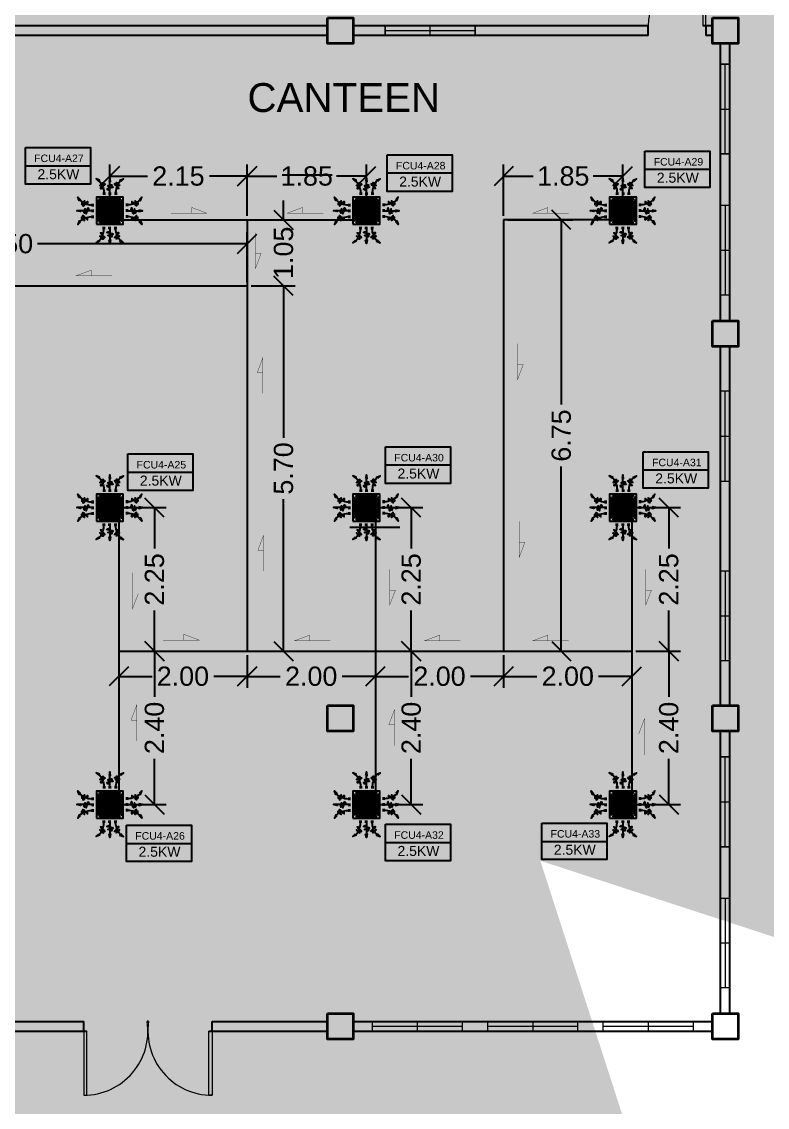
# Model space of a CAD drawing. Header units: millimetres. Extents: x -60 to 576, y -39 to 287.
# Drawn here: x 179.92 to 191.54, y 109.73 to 126.65 of the extents above; entities that cross this region are included whole.
import ezdxf

# ---------------------------------------------------------------- set-up
doc = ezdxf.new("R2010")
doc.units = ezdxf.units.MM
doc.header["$MEASUREMENT"] = 0
for name, color, linetype in [('AIR', 7, 'Continuous'), ('AIR-00', 7, 'Continuous'), ('AIR-01', 7, 'Continuous'), ('AIR-02', 7, 'Continuous'), ('AIR-04', 7, 'Continuous'), ('DRAIN PIPE', 7, 'Continuous'), ('fcu drain', 7, 'Continuous'), ('label', 7, 'Continuous'), ('Legends', 7, 'Continuous'), ('M-AC-TEXT', 7, 'Continuous')]:
    doc.layers.add(name, color=color, linetype=linetype)
doc.styles.add('ar-dim-axis', font='romans.shx', dxfattribs={"width": 0.8})
doc.styles.add('OIP FONT', font='GOTHIC.TTF', dxfattribs={"height": 150})
doc.styles.get("Standard").update_dxf_attribs({"font": 'arial.ttf'})
doc.styles.add('SWISSLT175', font='swissl.ttf', dxfattribs={"height": 0.175})
doc.dimstyles.new('ar-dim-axis', dxfattribs={"dimtxt": 350, "dimasz": 250, "dimexe": 75, "dimexo": 75, "dimgap": 200, "dimtad": 1, "dimdec": 0, "dimzin": 12, "dimdsep": 46, "dimtxsty": 'ar-dim-axis', "dimblk": 'ARCHTICK', "dimcen": 120, "dimclrd": 11, "dimclre": 8, "dimclrt": 4, "dimadec": 0, "dimazin": 3, "dimtm": 1, "dimtfac": 1, "dimtdec": 0, "dimtix": 1, "dimtmove": 2, "dimatfit": 3, "dimldrblk": 'ARCHTICK', "dimfxl": 1, "dimtolj": 1, "dimtzin": 0, "dimarcsym": 1})
doc.dimstyles.new('Copy of dimension', dxfattribs={"dimtxt": 0.3, "dimasz": 0.3, "dimexe": 0.18, "dimexo": 0.0625, "dimgap": 0.09, "dimtad": 0, "dimzin": 0, "dimdsep": 46, "dimtxsty": 'Standard', "dimblk": 'OBLIQUE', "dimcen": 0.09, "dimclrd": 256, "dimclre": 256, "dimclrt": 256, "dimadec": 0, "dimazin": 0, "dimtfac": 1, "dimtofl": 0, "dimtmove": 0, "dimatfit": 3, "dimldrblk": 'OBLIQUE', "dimfxl": 1, "dimtolj": 1, "dimtzin": 0, "dimarcsym": 0})

# ---------------------------------------------------------------- blocks, each defined once
blk = doc.blocks.new('_ARCHTICK')
at = {"color": 0, "linetype": 'ByBlock', "const_width": 0.15}
blk.add_lwpolyline([(-0.5, -0.5), (0.5, 0.5)], dxfattribs=at)
blk = doc.blocks.new('FCU-13000P (CASSETTE SPLIT)')
at = {"layer": 'AIR-00', "ltscale": 3}
for p, q in [((0, 0.523), (0, 1)), ((-0.193, 0.558), (-0.193, 0.487)), ((-0.162, 0.558), (-0.162, 0.487)), ((-0.016, 0.558), (-0.016, 0.487)), ((0.016, 0.558), (0.016, 0.487)), ((0.162, 0.558), (0.162, 0.487)), ((0.193, 0.558), (0.193, 0.487)), ((-0.523, 0), (-1, 0)), ((-0.558, 0.193), (-0.487, 0.193)), ((-0.558, 0.162), (-0.487, 0.162)), ((-0.558, 0.016), (-0.487, 0.016)), ((0.558, 0.193), (0.487, 0.193)), ((0.558, 0.162), (0.487, 0.162)), ((0.558, 0.016), (0.487, 0.016)), ((0.523, 0), (1, 0)), ((-0.558, -0.016), (-0.487, -0.016)), ((-0.558, -0.162), (-0.487, -0.162)), ((-0.558, -0.193), (-0.487, -0.193)), ((0.558, -0.016), (0.487, -0.016)), ((0.558, -0.162), (0.487, -0.162)), ((0.558, -0.193), (0.487, -0.193)), ((-0.193, -0.558), (-0.193, -0.487)), ((-0.162, -0.558), (-0.162, -0.487)), ((-0.016, -0.558), (-0.016, -0.487)), ((0, -0.523), (0, -1)), ((0.016, -0.558), (0.016, -0.487)), ((0.162, -0.558), (0.162, -0.487)), ((0.193, -0.558), (0.193, -0.487))]:
    blk.add_line(p, q, dxfattribs=at)
at = {"layer": 'AIR-00'}
for p, q in [((0.295, -0.295), (-0.295, 0.295)), ((0.295, 0.295), (-0.295, -0.295))]:
    blk.add_line(p, q, dxfattribs=at)
at = {"layer": 'AIR-00', "ltscale": 3}
for points in [[(-0.022, 0.89), (0.022, 0.89), (0, 1)], [(-0.335, 0.895), (-0.311, 0.932), (-0.416, 0.973)], [(0.335, 0.895), (0.311, 0.932), (0.416, 0.973)], [(-0.895, 0.335), (-0.932, 0.311), (-0.973, 0.416)], [(0.895, 0.335), (0.932, 0.311), (0.973, 0.416)], [(-0.89, 0.022), (-0.89, -0.022), (-1, 0)], [(0.89, 0.022), (0.89, -0.022), (1, 0)], [(-0.895, -0.335), (-0.932, -0.311), (-0.973, -0.416)], [(0.895, -0.335), (0.932, -0.311), (0.973, -0.416)], [(-0.335, -0.895), (-0.311, -0.932), (-0.416, -0.973)], [(-0.022, -0.89), (0.022, -0.89), (0, -1)], [(0.335, -0.895), (0.311, -0.932), (0.416, -0.973)]]:
    blk.add_lwpolyline(points, close=True, dxfattribs=at)
at = {"layer": 'AIR-00'}
for points in [[(-0.323, 0.914, -0.171809), (-0.178, 0.558), (-0.178, 0.522)], [(0.323, 0.914, 0.171809), (0.178, 0.558), (0.178, 0.522)], [(-0.914, 0.323, 0.171809), (-0.558, 0.178), (-0.522, 0.178)], [(0.914, 0.323, -0.171809), (0.558, 0.178), (0.522, 0.178)], [(-0.914, -0.323, -0.171809), (-0.558, -0.178), (-0.522, -0.178)], [(0.914, -0.323, 0.171809), (0.558, -0.178), (0.522, -0.178)], [(-0.323, -0.914, 0.171809), (-0.178, -0.558), (-0.178, -0.522)], [(0.323, -0.914, -0.171809), (0.178, -0.558), (0.178, -0.522)]]:
    blk.add_lwpolyline(points, format="xyb", dxfattribs=at)
for points in [[(-0.26, -0.26), (0.26, -0.26), (0.26, 0.26), (-0.26, 0.26)], [(-0.21, -0.21), (0.21, -0.21), (0.21, 0.21), (-0.21, 0.21)], [(-0.16, -0.16), (0.16, -0.16), (0.16, 0.16), (-0.16, 0.16)], [(-0.11, -0.11), (0.11, -0.11), (0.11, 0.11), (-0.11, 0.11)], [(-0.06, -0.06), (0.06, -0.06), (0.06, 0.06), (-0.06, 0.06)]]:
    blk.add_lwpolyline(points, close=True, dxfattribs=at)
at = {"layer": 'AIR-00', "ltscale": 3}
for points in [[(-0.268, 0.84), (-0.231, 0.852), (-0.134, 0.882), (-0.422, 0.704), (0.005, 0.903), (-0.358, 0.645), (-0.239, 0.678), (-0.199, 0.69)], [(0.268, 0.84), (0.231, 0.852), (0.134, 0.882), (0.422, 0.704), (-0.005, 0.903), (0.358, 0.645), (0.239, 0.678), (0.199, 0.69)], [(-0.84, 0.268), (-0.852, 0.231), (-0.882, 0.134), (-0.704, 0.422), (-0.903, -0.005), (-0.645, 0.358), (-0.678, 0.239), (-0.69, 0.199)], [(0.84, 0.268), (0.852, 0.231), (0.882, 0.134), (0.704, 0.422), (0.903, -0.005), (0.645, 0.358), (0.678, 0.239), (0.69, 0.199)], [(-0.84, -0.268), (-0.852, -0.231), (-0.882, -0.134), (-0.704, -0.422), (-0.903, 0.005), (-0.645, -0.358), (-0.678, -0.239), (-0.69, -0.199)], [(0.84, -0.268), (0.852, -0.231), (0.882, -0.134), (0.704, -0.422), (0.903, 0.005), (0.645, -0.358), (0.678, -0.239), (0.69, -0.199)], [(-0.268, -0.84), (-0.231, -0.852), (-0.134, -0.882), (-0.422, -0.704), (0.005, -0.903), (-0.358, -0.645), (-0.239, -0.678), (-0.199, -0.69)], [(0.268, -0.84), (0.231, -0.852), (0.134, -0.882), (0.422, -0.704), (-0.005, -0.903), (0.358, -0.645), (0.239, -0.678), (0.199, -0.69)]]:
    blk.add_open_spline(points, degree=3, knots=[0.0032834, 0.0032834, 0.0032834, 0.0032834, 0.0712567, 0.1924075, 0.3347111, 0.5062145, 0.5813292, 0.5813292, 0.5813292, 0.5813292], dxfattribs=at)
for points in [[(0, 0.8), (0.077, 0.776), (-0.058, 0.755), (0.098, 0.718), (-0.087, 0.663), (0, 0.631)], [(-0.8, 0), (-0.776, -0.077), (-0.755, 0.058), (-0.718, -0.098), (-0.663, 0.087), (-0.631, 0)], [(0.8, 0), (0.776, -0.077), (0.755, 0.058), (0.718, -0.098), (0.663, 0.087), (0.631, 0)], [(0, -0.8), (0.077, -0.776), (-0.058, -0.755), (0.098, -0.718), (-0.087, -0.663), (0, -0.631)]]:
    blk.add_spline(points, degree=3, dxfattribs=at)
for points in [[(0, 1), (-0.022, 0.89), (0.022, 0.89)], [(-0.416, 0.973), (-0.335, 0.895), (-0.311, 0.932)], [(0.416, 0.973), (0.335, 0.895), (0.311, 0.932)], [(-0.973, 0.416), (-0.895, 0.335), (-0.932, 0.311)], [(0.973, 0.416), (0.895, 0.335), (0.932, 0.311)], [(-1, 0), (-0.89, 0.022), (-0.89, -0.022)], [(1, 0), (0.89, 0.022), (0.89, -0.022)], [(-0.973, -0.416), (-0.895, -0.335), (-0.932, -0.311)], [(0.973, -0.416), (0.895, -0.335), (0.932, -0.311)], [(-0.416, -0.973), (-0.335, -0.895), (-0.311, -0.932)], [(0, -1), (-0.022, -0.89), (0.022, -0.89)], [(0.416, -0.973), (0.335, -0.895), (0.311, -0.932)]]:
    blk.add_solid(points, dxfattribs=at)
at = {"layer": 'AIR-01'}
for points in [[(-0.31, 0.372), (0.31, 0.372), (0.31, 0.348), (-0.31, 0.348)], [(-0.373, 0.31), (-0.348, 0.31), (-0.348, -0.31), (-0.373, -0.31)], [(0.372, 0.31), (0.348, 0.31), (0.348, -0.31), (0.372, -0.31)], [(-0.31, -0.373), (0.31, -0.373), (0.31, -0.348), (-0.31, -0.348)]]:
    blk.add_lwpolyline(points, close=True, dxfattribs=at)
at = {"layer": 'AIR-02'}
blk.add_lwpolyline([(-0.26, -0.31), (0.26, -0.31, 0.414214), (0.31, -0.26), (0.31, 0.26, 0.414214), (0.26, 0.31), (-0.26, 0.31, 0.414214), (-0.31, 0.26), (-0.31, -0.26, 0.414214)], format="xyb", close=True, dxfattribs=at)
at = {"layer": 'AIR-04'}
blk.add_lwpolyline([(-0.41, -0.41), (0.41, -0.41), (0.41, 0.41), (-0.41, 0.41)], close=True, dxfattribs=at)
blk = doc.blocks.new('_Oblique')
at = {"color": 0, "linetype": 'ByBlock', "lineweight": -2}
blk.add_line((-0.5, -0.5), (0.5, 0.5), dxfattribs=at)
blk = doc.blocks.new('*D81')
at = {"lineweight": -2, "transparency": 16777216}
for p, q in [((175.944, 122.599), (175.944, 123.371)), ((183.43, 122.599), (183.43, 123.371)), ((175.944, 123.191), (179.209, 123.191)), ((183.43, 123.191), (180.165, 123.191))]:
    blk.add_line(p, q, dxfattribs=at)
at = {"layer": 'Defpoints', "color": 0, "transparency": 16777216}
for p in [(183.43, 123.191), (175.944, 122.537), (183.43, 122.537)]:
    blk.add_point(p, dxfattribs=at)
at = {"lineweight": -2, "transparency": 16777216, "xscale": 0.3, "yscale": 0.3, "zscale": 0.3, "rotation": 180}
blk.add_blockref('_Oblique', (175.944, 123.191), dxfattribs=at)
at = {"lineweight": -2, "transparency": 16777216, "xscale": 0.3, "yscale": 0.3, "zscale": 0.3}
blk.add_blockref('_Oblique', (183.43, 123.191), dxfattribs=at)
at = {"transparency": 16777216, "insert": (179.687, 123.191), "char_height": 0.3, "attachment_point": 5}
blk.add_mtext('\\A1;7.50', dxfattribs=at)
blk = doc.blocks.new('*D82')
at = {"lineweight": -2, "transparency": 16777216}
for p, q in [((183.999, 123.566), (183.999, 123.866)), ((183.492, 123.566), (184.179, 123.566)), ((183.492, 122.537), (184.179, 122.537)), ((183.999, 122.537), (183.999, 122.237))]:
    blk.add_line(p, q, dxfattribs=at)
at = {"layer": 'Defpoints', "color": 0, "transparency": 16777216}
for p in [(183.43, 123.566), (183.999, 123.566), (183.43, 122.537)]:
    blk.add_point(p, dxfattribs=at)
at = {"lineweight": -2, "transparency": 16777216, "xscale": 0.3, "yscale": 0.3, "zscale": 0.3}
for p, rotation in [((183.999, 123.566), 270), ((183.999, 122.537), 90)]:
    blk.add_blockref('_Oblique', p, dxfattribs=dict(at, rotation=rotation))
at = {"transparency": 16777216, "insert": (183.999, 123.051), "char_height": 0.3, "attachment_point": 5, "rotation": 90}
blk.add_mtext('\\A1;1.05', dxfattribs=at)
blk = doc.blocks.new('*D83')
at = {"lineweight": -2, "transparency": 16777216}
for p, q in [((183.492, 122.537), (184.179, 122.537)), ((183.999, 122.537), (183.999, 120.167)), ((183.999, 116.839), (183.999, 119.209)), ((183.492, 116.839), (184.179, 116.839))]:
    blk.add_line(p, q, dxfattribs=at)
at = {"layer": 'Defpoints', "color": 0, "transparency": 16777216}
for p in [(183.43, 122.537), (183.43, 116.839), (183.999, 116.839)]:
    blk.add_point(p, dxfattribs=at)
at = {"lineweight": -2, "transparency": 16777216, "xscale": 0.3, "yscale": 0.3, "zscale": 0.3}
for p, rotation in [((183.999, 122.537), 90), ((183.999, 116.839), 270)]:
    blk.add_blockref('_Oblique', p, dxfattribs=dict(at, rotation=rotation))
at = {"transparency": 16777216, "insert": (183.999, 119.688), "char_height": 0.3, "attachment_point": 5, "rotation": 90}
blk.add_mtext('\\A1;5.70', dxfattribs=at)
blk = doc.blocks.new('*D84')
at = {"lineweight": -2, "transparency": 16777216}
for p, q in [((181.43, 116.776), (181.43, 116.267)), ((183.43, 116.776), (183.43, 116.267)), ((181.43, 116.447), (181.948, 116.447)), ((183.43, 116.447), (182.911, 116.447))]:
    blk.add_line(p, q, dxfattribs=at)
at = {"layer": 'Defpoints', "color": 0, "transparency": 16777216}
for p in [(181.43, 116.839), (183.43, 116.839), (181.43, 116.447)]:
    blk.add_point(p, dxfattribs=at)
at = {"lineweight": -2, "transparency": 16777216, "xscale": 0.3, "yscale": 0.3, "zscale": 0.3, "rotation": 180}
blk.add_blockref('_Oblique', (181.43, 116.447), dxfattribs=at)
at = {"lineweight": -2, "transparency": 16777216, "xscale": 0.3, "yscale": 0.3, "zscale": 0.3}
blk.add_blockref('_Oblique', (183.43, 116.447), dxfattribs=at)
at = {"transparency": 16777216, "insert": (182.43, 116.447), "char_height": 0.3, "attachment_point": 5}
blk.add_mtext('\\A1;2.00', dxfattribs=at)
blk = doc.blocks.new('*D85')
at = {"lineweight": -2, "transparency": 16777216}
for p, q in [((183.43, 116.776), (183.43, 116.267)), ((185.43, 116.776), (185.43, 116.267)), ((183.43, 116.447), (183.948, 116.447)), ((185.43, 116.447), (184.911, 116.447))]:
    blk.add_line(p, q, dxfattribs=at)
at = {"layer": 'Defpoints', "color": 0, "transparency": 16777216}
for p in [(183.43, 116.839), (185.43, 116.839), (185.43, 116.447)]:
    blk.add_point(p, dxfattribs=at)
at = {"lineweight": -2, "transparency": 16777216, "xscale": 0.3, "yscale": 0.3, "zscale": 0.3, "rotation": 180}
blk.add_blockref('_Oblique', (183.43, 116.447), dxfattribs=at)
at = {"lineweight": -2, "transparency": 16777216, "xscale": 0.3, "yscale": 0.3, "zscale": 0.3}
blk.add_blockref('_Oblique', (185.43, 116.447), dxfattribs=at)
at = {"transparency": 16777216, "insert": (184.43, 116.447), "char_height": 0.3, "attachment_point": 5}
blk.add_mtext('\\A1;2.00', dxfattribs=at)
blk = doc.blocks.new('*D86')
at = {"lineweight": -2, "transparency": 16777216}
for p, q in [((185.43, 116.776), (185.43, 116.267)), ((187.43, 116.776), (187.43, 116.267)), ((185.43, 116.447), (185.948, 116.447)), ((187.43, 116.447), (186.911, 116.447))]:
    blk.add_line(p, q, dxfattribs=at)
at = {"layer": 'Defpoints', "color": 0, "transparency": 16777216}
for p in [(185.43, 116.839), (187.43, 116.839), (187.43, 116.447)]:
    blk.add_point(p, dxfattribs=at)
at = {"lineweight": -2, "transparency": 16777216, "xscale": 0.3, "yscale": 0.3, "zscale": 0.3, "rotation": 180}
blk.add_blockref('_Oblique', (185.43, 116.447), dxfattribs=at)
at = {"lineweight": -2, "transparency": 16777216, "xscale": 0.3, "yscale": 0.3, "zscale": 0.3}
blk.add_blockref('_Oblique', (187.43, 116.447), dxfattribs=at)
at = {"transparency": 16777216, "insert": (186.43, 116.447), "char_height": 0.3, "attachment_point": 5}
blk.add_mtext('\\A1;2.00', dxfattribs=at)
blk = doc.blocks.new('*D87')
at = {"lineweight": -2, "transparency": 16777216}
for p, q in [((187.43, 116.776), (187.43, 116.267)), ((189.43, 116.776), (189.43, 116.267)), ((187.43, 116.447), (187.948, 116.447)), ((189.43, 116.447), (188.911, 116.447))]:
    blk.add_line(p, q, dxfattribs=at)
at = {"layer": 'Defpoints', "color": 0, "transparency": 16777216}
for p in [(187.43, 116.839), (189.43, 116.839), (189.43, 116.447)]:
    blk.add_point(p, dxfattribs=at)
at = {"lineweight": -2, "transparency": 16777216, "xscale": 0.3, "yscale": 0.3, "zscale": 0.3, "rotation": 180}
blk.add_blockref('_Oblique', (187.43, 116.447), dxfattribs=at)
at = {"lineweight": -2, "transparency": 16777216, "xscale": 0.3, "yscale": 0.3, "zscale": 0.3}
blk.add_blockref('_Oblique', (189.43, 116.447), dxfattribs=at)
at = {"transparency": 16777216, "insert": (188.43, 116.447), "char_height": 0.3, "attachment_point": 5}
blk.add_mtext('\\A1;2.00', dxfattribs=at)
blk = doc.blocks.new('*D88')
at = {"lineweight": -2, "transparency": 16777216}
for p, q in [((185.492, 116.839), (186.17, 116.839)), ((185.99, 116.839), (185.99, 116.125)), ((185.99, 114.447), (185.99, 115.161)), ((185.492, 114.447), (186.17, 114.447))]:
    blk.add_line(p, q, dxfattribs=at)
at = {"layer": 'Defpoints', "color": 0, "transparency": 16777216}
for p in [(185.43, 116.839), (185.43, 114.447), (185.99, 114.447)]:
    blk.add_point(p, dxfattribs=at)
at = {"lineweight": -2, "transparency": 16777216, "xscale": 0.3, "yscale": 0.3, "zscale": 0.3}
for p, rotation in [((185.99, 116.839), 90), ((185.99, 114.447), 270)]:
    blk.add_blockref('_Oblique', p, dxfattribs=dict(at, rotation=rotation))
at = {"transparency": 16777216, "insert": (185.99, 115.643), "char_height": 0.3, "attachment_point": 5, "rotation": 90}
blk.add_mtext('\\A1;2.40', dxfattribs=at)
blk = doc.blocks.new('*D89')
at = {"lineweight": -2, "transparency": 16777216}
for p, q in [((185.492, 119.077), (186.17, 119.077)), ((185.99, 119.077), (185.99, 118.441)), ((185.99, 116.839), (185.99, 117.474)), ((185.492, 116.839), (186.17, 116.839))]:
    blk.add_line(p, q, dxfattribs=at)
at = {"layer": 'Defpoints', "color": 0, "transparency": 16777216}
for p in [(185.43, 119.077), (185.99, 119.077), (185.43, 116.839)]:
    blk.add_point(p, dxfattribs=at)
at = {"lineweight": -2, "transparency": 16777216, "xscale": 0.3, "yscale": 0.3, "zscale": 0.3}
for p, rotation in [((185.99, 119.077), 90), ((185.99, 116.839), 270)]:
    blk.add_blockref('_Oblique', p, dxfattribs=dict(at, rotation=rotation))
at = {"transparency": 16777216, "insert": (185.99, 117.958), "char_height": 0.3, "attachment_point": 5, "rotation": 90}
blk.add_mtext('\\A1;2.25', dxfattribs=at)
blk = doc.blocks.new('*D90')
at = {"lineweight": -2, "transparency": 16777216}
for p, q in [((181.492, 119.077), (182.167, 119.077)), ((181.987, 119.077), (181.987, 118.441)), ((181.987, 116.839), (181.987, 117.474)), ((181.492, 116.839), (182.167, 116.839))]:
    blk.add_line(p, q, dxfattribs=at)
at = {"layer": 'Defpoints', "color": 0, "transparency": 16777216}
for p in [(181.43, 119.077), (181.987, 119.077), (181.43, 116.839)]:
    blk.add_point(p, dxfattribs=at)
at = {"lineweight": -2, "transparency": 16777216, "xscale": 0.3, "yscale": 0.3, "zscale": 0.3}
for p, rotation in [((181.987, 119.077), 90), ((181.987, 116.839), 270)]:
    blk.add_blockref('_Oblique', p, dxfattribs=dict(at, rotation=rotation))
at = {"transparency": 16777216, "insert": (181.987, 117.958), "char_height": 0.3, "attachment_point": 5, "rotation": 90}
blk.add_mtext('\\A1;2.25', dxfattribs=at)
blk = doc.blocks.new('*D91')
at = {"lineweight": -2, "transparency": 16777216}
for p, q in [((181.492, 116.839), (182.167, 116.839)), ((181.987, 116.839), (181.987, 116.125)), ((181.987, 114.447), (181.987, 115.161)), ((181.492, 114.447), (182.167, 114.447))]:
    blk.add_line(p, q, dxfattribs=at)
at = {"layer": 'Defpoints', "color": 0, "transparency": 16777216}
for p in [(181.43, 116.839), (181.43, 114.447), (181.987, 114.447)]:
    blk.add_point(p, dxfattribs=at)
at = {"lineweight": -2, "transparency": 16777216, "xscale": 0.3, "yscale": 0.3, "zscale": 0.3}
for p, rotation in [((181.987, 116.839), 90), ((181.987, 114.447), 270)]:
    blk.add_blockref('_Oblique', p, dxfattribs=dict(at, rotation=rotation))
at = {"transparency": 16777216, "insert": (181.987, 115.643), "char_height": 0.3, "attachment_point": 5, "rotation": 90}
blk.add_mtext('\\A1;2.40', dxfattribs=at)
blk = doc.blocks.new('*D92')
at = {"lineweight": -2, "transparency": 16777216}
for p, q in [((187.492, 123.566), (188.509, 123.566)), ((188.329, 123.566), (188.329, 120.684)), ((188.329, 116.839), (188.329, 119.721)), ((187.492, 116.839), (188.509, 116.839))]:
    blk.add_line(p, q, dxfattribs=at)
at = {"layer": 'Defpoints', "color": 0, "transparency": 16777216}
for p in [(187.43, 123.566), (188.329, 123.566), (187.43, 116.839)]:
    blk.add_point(p, dxfattribs=at)
at = {"lineweight": -2, "transparency": 16777216, "xscale": 0.3, "yscale": 0.3, "zscale": 0.3}
for p, rotation in [((188.329, 123.566), 90), ((188.329, 116.839), 270)]:
    blk.add_blockref('_Oblique', p, dxfattribs=dict(at, rotation=rotation))
at = {"transparency": 16777216, "insert": (188.329, 120.202), "char_height": 0.3, "attachment_point": 5, "rotation": 90}
blk.add_mtext('\\A1;6.75', dxfattribs=at)
blk = doc.blocks.new('*D93')
at = {"lineweight": -2, "transparency": 16777216}
for p, q in [((187.43, 123.628), (187.43, 124.426)), ((189.29, 123.628), (189.29, 124.426)), ((187.43, 124.246), (187.893, 124.246)), ((189.29, 124.246), (188.826, 124.246))]:
    blk.add_line(p, q, dxfattribs=at)
at = {"layer": 'Defpoints', "color": 0, "transparency": 16777216}
for p in [(189.29, 124.246), (187.43, 123.566), (189.29, 123.566)]:
    blk.add_point(p, dxfattribs=at)
at = {"lineweight": -2, "transparency": 16777216, "xscale": 0.3, "yscale": 0.3, "zscale": 0.3, "rotation": 180}
blk.add_blockref('_Oblique', (187.43, 124.246), dxfattribs=at)
at = {"lineweight": -2, "transparency": 16777216, "xscale": 0.3, "yscale": 0.3, "zscale": 0.3}
blk.add_blockref('_Oblique', (189.29, 124.246), dxfattribs=at)
at = {"transparency": 16777216, "insert": (188.36, 124.246), "char_height": 0.3, "attachment_point": 5}
blk.add_mtext('\\A1;1.85', dxfattribs=at)
blk = doc.blocks.new('*D94')
at = {"lineweight": -2, "transparency": 16777216}
for p, q in [((183.43, 123.628), (183.43, 124.426)), ((185.29, 123.628), (185.29, 124.426)), ((183.43, 124.246), (183.893, 124.246)), ((185.29, 124.246), (184.826, 124.246))]:
    blk.add_line(p, q, dxfattribs=at)
at = {"layer": 'Defpoints', "color": 0, "transparency": 16777216}
for p in [(185.29, 124.246), (183.43, 123.566), (185.29, 123.566)]:
    blk.add_point(p, dxfattribs=at)
at = {"lineweight": -2, "transparency": 16777216, "xscale": 0.3, "yscale": 0.3, "zscale": 0.3, "rotation": 180}
blk.add_blockref('_Oblique', (183.43, 124.246), dxfattribs=at)
at = {"lineweight": -2, "transparency": 16777216, "xscale": 0.3, "yscale": 0.3, "zscale": 0.3}
blk.add_blockref('_Oblique', (185.29, 124.246), dxfattribs=at)
at = {"transparency": 16777216, "insert": (184.36, 124.246), "char_height": 0.3, "attachment_point": 5}
blk.add_mtext('\\A1;1.85', dxfattribs=at)
blk = doc.blocks.new('*D95')
at = {"lineweight": -2, "transparency": 16777216}
for p, q in [((181.29, 123.628), (181.29, 124.426)), ((183.43, 123.628), (183.43, 124.426)), ((181.29, 124.246), (181.876, 124.246)), ((183.43, 124.246), (182.843, 124.246))]:
    blk.add_line(p, q, dxfattribs=at)
at = {"layer": 'Defpoints', "color": 0, "transparency": 16777216}
for p in [(181.29, 124.246), (181.29, 123.566), (183.43, 123.566)]:
    blk.add_point(p, dxfattribs=at)
at = {"lineweight": -2, "transparency": 16777216, "xscale": 0.3, "yscale": 0.3, "zscale": 0.3, "rotation": 180}
blk.add_blockref('_Oblique', (181.29, 124.246), dxfattribs=at)
at = {"lineweight": -2, "transparency": 16777216, "xscale": 0.3, "yscale": 0.3, "zscale": 0.3}
blk.add_blockref('_Oblique', (183.43, 124.246), dxfattribs=at)
at = {"transparency": 16777216, "insert": (182.36, 124.246), "char_height": 0.3, "attachment_point": 5}
blk.add_mtext('\\A1;2.15', dxfattribs=at)
blk = doc.blocks.new('*D96')
at = {"lineweight": -2, "transparency": 16777216}
for p, q in [((189.492, 119.077), (190.185, 119.077)), ((190.005, 119.077), (190.005, 118.441)), ((190.005, 116.839), (190.005, 117.474)), ((189.492, 116.839), (190.185, 116.839))]:
    blk.add_line(p, q, dxfattribs=at)
at = {"layer": 'Defpoints', "color": 0, "transparency": 16777216}
for p in [(189.43, 119.077), (190.005, 119.077), (189.43, 116.839)]:
    blk.add_point(p, dxfattribs=at)
at = {"lineweight": -2, "transparency": 16777216, "xscale": 0.3, "yscale": 0.3, "zscale": 0.3}
for p, rotation in [((190.005, 119.077), 90), ((190.005, 116.839), 270)]:
    blk.add_blockref('_Oblique', p, dxfattribs=dict(at, rotation=rotation))
at = {"transparency": 16777216, "insert": (190.005, 117.958), "char_height": 0.3, "attachment_point": 5, "rotation": 90}
blk.add_mtext('\\A1;2.25', dxfattribs=at)
blk = doc.blocks.new('*D97')
at = {"lineweight": -2, "transparency": 16777216}
for p, q in [((189.492, 116.839), (190.185, 116.839)), ((190.005, 116.839), (190.005, 116.125)), ((190.005, 114.447), (190.005, 115.161)), ((189.492, 114.447), (190.185, 114.447))]:
    blk.add_line(p, q, dxfattribs=at)
at = {"layer": 'Defpoints', "color": 0, "transparency": 16777216}
for p in [(189.43, 116.839), (189.43, 114.447), (190.005, 114.447)]:
    blk.add_point(p, dxfattribs=at)
at = {"lineweight": -2, "transparency": 16777216, "xscale": 0.3, "yscale": 0.3, "zscale": 0.3}
for p, rotation in [((190.005, 116.839), 90), ((190.005, 114.447), 270)]:
    blk.add_blockref('_Oblique', p, dxfattribs=dict(at, rotation=rotation))
at = {"transparency": 16777216, "insert": (190.005, 115.643), "char_height": 0.3, "attachment_point": 5, "rotation": 90}
blk.add_mtext('\\A1;2.40', dxfattribs=at)

msp = doc.modelspace()

# ---------------------------------------------------------------- linework, layer by layer
at = {"color": 8, "lineweight": 13}
for p, q in [((190.534, 127.491), (190.534, 126.591)), ((190.584, 126.591), (190.584, 127.491)), ((180.884, 110.915), (180.884, 109.915)), ((180.934, 109.915), (180.934, 110.915)), ((182.834, 109.915), (182.834, 110.915)), ((182.884, 110.915), (182.884, 109.915)), ((180.884, 109.915), (180.934, 109.915)), ((182.884, 109.915), (182.834, 109.915))]:
    msp.add_line(p, q, dxfattribs=at)
at = {"color": 8, "lineweight": 25}
for p, q in [((184.684, 126.591), (179.084, 126.591)), ((184.684, 126.441), (179.084, 126.441)), ((189.684, 126.591), (185.084, 126.591)), ((189.684, 126.441), (185.084, 126.441)), ((189.684, 126.441), (189.684, 126.591)), ((190.684, 126.591), (190.584, 126.591)), ((190.584, 126.591), (190.584, 126.441)), ((190.684, 126.441), (190.584, 126.441)), ((190.809, 121.991), (190.809, 126.316)), ((190.959, 121.991), (190.959, 126.316)), ((190.809, 115.99), (190.809, 121.591)), ((190.959, 115.99), (190.959, 121.591)), ((190.809, 111.19), (190.809, 115.59)), ((190.959, 111.19), (190.959, 115.59)), ((179.084, 111.065), (180.884, 111.065)), ((180.884, 110.915), (180.884, 111.065)), ((182.884, 111.065), (184.684, 111.065)), ((182.884, 110.915), (182.884, 111.065)), ((185.084, 111.065), (190.684, 111.065)), ((179.084, 110.915), (180.934, 110.915)), ((182.834, 110.915), (184.684, 110.915)), ((185.084, 110.915), (190.684, 110.915))]:
    msp.add_line(p, q, dxfattribs=at)
at = {"color": 8, "lineweight": 9}
for p, q in [((185.584, 126.591), (185.584, 126.441)), ((185.584, 126.516), (186.984, 126.516)), ((185.584, 126.441), (186.984, 126.441)), ((186.284, 126.441), (186.284, 126.591)), ((186.984, 126.441), (186.984, 126.591)), ((190.959, 125.991), (190.809, 125.991)), ((190.884, 124.591), (190.884, 125.991)), ((190.809, 125.291), (190.959, 125.291)), ((190.809, 124.591), (190.959, 124.591)), ((190.809, 123.791), (190.959, 123.791)), ((190.884, 123.791), (190.884, 122.391)), ((181.619, 123.191), (182.819, 123.191)), ((190.809, 123.091), (190.959, 123.091)), ((190.959, 122.391), (190.809, 122.391)), ((190.959, 120.891), (190.809, 120.891)), ((190.884, 119.491), (190.884, 120.891)), ((190.809, 120.191), (190.959, 120.191)), ((190.809, 119.491), (190.959, 119.491)), ((190.809, 118.09), (190.959, 118.09)), ((190.884, 118.09), (190.884, 116.69)), ((190.809, 117.39), (190.959, 117.39)), ((190.959, 116.69), (190.809, 116.69)), ((190.959, 115.19), (190.809, 115.19)), ((190.884, 113.79), (190.884, 115.19)), ((190.809, 114.49), (190.959, 114.49)), ((190.809, 113.79), (190.959, 113.79)), ((190.809, 112.99), (190.959, 112.99)), ((190.884, 112.99), (190.884, 111.59)), ((190.809, 112.29), (190.959, 112.29)), ((190.959, 111.59), (190.809, 111.59)), ((185.384, 110.915), (185.384, 111.065)), ((186.084, 111.065), (186.084, 110.915)), ((186.784, 111.065), (186.784, 110.915)), ((186.784, 111.065), (187.184, 111.065)), ((187.184, 110.915), (187.184, 111.065)), ((187.884, 111.065), (187.884, 110.915)), ((188.584, 111.065), (188.584, 110.915)), ((188.984, 110.915), (188.984, 111.065)), ((189.684, 111.065), (189.684, 110.915)), ((190.384, 111.065), (190.384, 110.915)), ((186.784, 110.99), (185.384, 110.99)), ((188.584, 110.99), (187.184, 110.99)), ((190.384, 110.99), (188.984, 110.99))]:
    msp.add_line(p, q, dxfattribs=at)
at = {"color": 8, "lineweight": -2}
for p, q in [((190.684, 126.591), (190.534, 126.591)), ((181.873, 111.065), (181.895, 111.065)), ((181.895, 111.065), (181.873, 111.065))]:
    msp.add_line(p, q, dxfattribs=at)
at = {"color": 7}
for p, q in [((186.627, 124.292), (185.614, 124.292)), ((186.601, 119.74), (185.588, 119.74)), ((190.62, 119.664), (189.607, 119.664))]:
    msp.add_line(p, q, dxfattribs=at)
at = {"color": 8, "lineweight": 35}
for points in [[(184.684, 126.716), (185.084, 126.716), (185.084, 126.316), (184.684, 126.316)], [(190.684, 126.716), (191.084, 126.716), (191.084, 126.316), (190.684, 126.316)], [(190.684, 121.991), (191.084, 121.991), (191.084, 121.591), (190.684, 121.591)], [(184.684, 115.99), (185.084, 115.99), (185.084, 115.59), (184.684, 115.59)], [(190.684, 115.99), (191.084, 115.99), (191.084, 115.59), (190.684, 115.59)], [(184.684, 111.19), (185.084, 111.19), (185.084, 110.79), (184.684, 110.79)], [(190.684, 111.19), (191.084, 111.19), (191.084, 110.79), (190.684, 110.79)]]:
    msp.add_lwpolyline(points, close=True, dxfattribs=at)
at = {"color": 8, "lineweight": 9}
for points in [[(185.584, 126.591), (186.984, 126.591), (186.984, 126.441), (185.584, 126.441)], [(190.809, 125.991), (190.959, 125.991), (190.959, 124.591), (190.809, 124.591)], [(190.809, 123.791), (190.959, 123.791), (190.959, 122.391), (190.809, 122.391)], [(190.809, 118.09), (190.959, 118.09), (190.959, 116.69), (190.809, 116.69)], [(190.809, 115.19), (190.959, 115.19), (190.959, 113.79), (190.809, 113.79)], [(190.809, 112.99), (190.959, 112.99), (190.959, 111.59), (190.809, 111.59)], [(185.384, 111.065), (186.784, 111.065), (186.784, 110.915), (185.384, 110.915)], [(187.184, 111.065), (188.584, 111.065), (188.584, 110.915), (187.184, 110.915)], [(188.984, 111.065), (190.384, 111.065), (190.384, 110.915), (188.984, 110.915)]]:
    msp.add_lwpolyline(points, close=True, dxfattribs=at)
at = {"color": 8, "lineweight": 13}
for centre, radius, start, end in [((190.584, 126.591), 0.9, 90, 180), ((180.884, 110.915), 1, 270, 8.6269), ((182.884, 110.915), 1, 171.3731, 270)]:
    msp.add_arc(centre, radius, start, end, dxfattribs=at)
at = {"layer": 'DRAIN PIPE', "color": 7, "linetype": 'Continuous', "const_width": 0.005}
for points in [[(182.242, 123.668), (182.802, 123.668), (182.567, 123.757), (182.567, 123.668)], [(182.242, 123.668), (182.802, 123.668), (182.567, 123.757), (182.567, 123.668)], [(184.617, 123.668), (184.057, 123.668), (184.292, 123.757), (184.292, 123.668)], [(188.445, 123.668), (187.885, 123.668), (188.12, 123.757), (188.12, 123.668)], [(183.561, 123.365), (183.561, 122.805), (183.649, 123.04), (183.561, 123.04)], [(181.323, 122.69), (180.763, 122.69), (180.998, 122.778), (180.998, 122.69)], [(187.647, 121.635), (187.647, 121.074), (187.736, 121.309), (187.647, 121.309)], [(183.678, 120.859), (183.678, 121.419), (183.589, 121.184), (183.678, 121.184)], [(187.673, 118.864), (187.673, 118.304), (187.762, 118.539), (187.673, 118.539)], [(183.688, 118.088), (183.688, 118.648), (183.599, 118.413), (183.688, 118.413)], [(181.644, 118.062), (181.644, 117.501), (181.733, 117.736), (181.644, 117.736)], [(185.654, 118.117), (185.654, 117.557), (185.743, 117.792), (185.654, 117.792)], [(189.645, 118.117), (189.645, 117.557), (189.734, 117.792), (189.645, 117.792)], [(182.121, 117.013), (182.681, 117.013), (182.446, 117.102), (182.446, 117.013)], [(184.73, 117.001), (184.17, 117.001), (184.405, 117.089), (184.405, 117.001)], [(186.757, 117.001), (186.197, 117.001), (186.432, 117.089), (186.432, 117.001)], [(188.445, 117.001), (187.885, 117.001), (188.12, 117.089), (188.12, 117.001)], [(181.711, 115.441), (181.711, 116.001), (181.622, 115.766), (181.711, 115.766)], [(185.729, 115.368), (185.729, 115.928), (185.64, 115.693), (185.729, 115.693)], [(189.625, 115.223), (189.625, 115.783), (189.536, 115.548), (189.625, 115.548)]]:
    msp.add_lwpolyline(points, dxfattribs=at)
at = {"layer": 'DRAIN PIPE', "color": 2, "linetype": 'Continuous', "const_width": 0.005}
for points in [[(184.617, 123.668), (184.057, 123.668), (184.292, 123.757), (184.292, 123.668)], [(182.121, 117.013), (182.681, 117.013), (182.446, 117.102), (182.446, 117.013)]]:
    msp.add_lwpolyline(points, dxfattribs=at)
at = {"layer": 'fcu drain', "linetype": 'Continuous'}
for p, q in [((181.29, 123.566), (185.29, 123.566)), ((183.43, 123.566), (183.43, 116.839)), ((187.43, 123.566), (187.43, 116.839)), ((189.29, 123.566), (187.43, 123.566)), ((181.43, 119.077), (181.43, 114.447)), ((185.43, 119.077), (185.43, 114.447)), ((189.43, 119.077), (189.43, 114.447)), ((181.43, 116.839), (189.43, 116.839))]:
    msp.add_line(p, q, dxfattribs=at)
at = {"layer": 'fcu drain'}
msp.add_line((175.944, 122.537), (183.43, 122.537), dxfattribs=at)
at = {"layer": 'Legends', "linetype": 'Continuous', "lineweight": 25}
for p, q in [((179.975, 124.407), (180.987, 124.407)), ((183.978, 124.265), (184.757, 124.265)), ((189.632, 124.352), (190.645, 124.352)), ((181.571, 119.63), (182.584, 119.63)), ((185.034, 118.773), (185.813, 118.773)), ((181.551, 113.843), (182.563, 113.843)), ((185.588, 113.856), (186.6, 113.856)), ((188.025, 113.874), (189.038, 113.874))]:
    msp.add_line(p, q, dxfattribs=at)
at = {"layer": 'Legends'}
for points in [[(179.975, 124.691), (180.987, 124.691), (180.987, 124.123), (179.975, 124.123)], [(185.614, 124.576), (186.627, 124.576), (186.627, 124.008), (185.614, 124.008)], [(189.632, 124.636), (190.645, 124.636), (190.645, 124.068), (189.632, 124.068)], [(185.588, 120.024), (186.601, 120.024), (186.601, 119.456), (185.588, 119.456)], [(181.571, 119.914), (182.584, 119.914), (182.584, 119.346), (181.571, 119.346)], [(189.607, 119.948), (190.62, 119.948), (190.62, 119.38), (189.607, 119.38)], [(181.551, 114.127), (182.563, 114.127), (182.563, 113.559), (181.551, 113.559)], [(185.588, 114.14), (186.6, 114.14), (186.6, 113.572), (185.588, 113.572)], [(188.025, 114.158), (189.038, 114.158), (189.038, 113.59), (188.025, 113.59)]]:
    msp.add_lwpolyline(points, close=True, dxfattribs=at)

# ---------------------------------------------------------------- block references
at = {"layer": 'AIR', "xscale": 0.5113536813550488, "yscale": 0.5113536813550488, "zscale": 0.5113536813550488}
for p in [(181.29, 123.706), (185.29, 123.706), (189.29, 123.706), (181.29, 119.077), (185.29, 119.077), (189.29, 119.077), (181.29, 114.447), (185.29, 114.447), (189.29, 114.447)]:
    msp.add_blockref('FCU-13000P (CASSETTE SPLIT)', p, dxfattribs=at)

# ---------------------------------------------------------------- texts
at = {"layer": 'label', "color": 8, "lineweight": -2, "ltscale": 0.4, "insert": (184.938, 125.468), "char_height": 0.45, "attachment_point": 5, "line_spacing_factor": 0.9, "style": 'SWISSLT175'}
msp.add_mtext('CANTEEN', dxfattribs=at)
at = {"layer": 'Legends', "linetype": 'Continuous', "lineweight": 25, "attachment_point": 1}
for s, width, insert, char_height in [('FCU4-A27', 0.44811, (180.111, 124.582), 0.117), ('FCU4-A28', 0.44811, (185.751, 124.468), 0.117), ('FCU4-A29', 0.44811, (189.769, 124.528), 0.117), ('2.5KW', 0.23674, (180.162, 124.354), 0.156), ('2.5KW', 0.23674, (185.801, 124.239), 0.156), ('2.5KW', 0.23674, (189.819, 124.299), 0.156), ('FCU4-A30', 0.44811, (185.725, 119.915), 0.117), ('FCU4-A31', 0.44811, (189.744, 119.84), 0.117), ('FCU4-A25', 0.44811, (181.708, 119.805), 0.117), ('2.5KW', 0.23674, (185.775, 119.687), 0.156), ('2.5KW', 0.23674, (181.758, 119.577), 0.156), ('2.5KW', 0.23674, (189.794, 119.611), 0.156), ('FCU4-A26', 0.44811, (181.687, 114.018), 0.117), ('FCU4-A32', 0.44811, (185.724, 114.031), 0.117), ('FCU4-A33', 0.44811, (188.162, 114.05), 0.117), ('2.5KW', 0.23674, (181.738, 113.79), 0.156), ('2.5KW', 0.23674, (185.775, 113.803), 0.156), ('2.5KW', 0.23674, (188.212, 113.821), 0.156)]:
    msp.add_mtext_dynamic_manual_height_columns(s, width=width, gutter_width=1.011, heights=[0], dxfattribs=dict(at, insert=insert, char_height=char_height))

# ---------------------------------------------------------------- dimensions: what is measured, and where the dimension line sits
for base, p1, p2, text, picture, middle in [((181.29, 124.246), (183.43, 123.566), (181.29, 123.566), '2.15', '*D95', (182.36, 124.246)), ((185.29, 124.246), (183.43, 123.566), (185.29, 123.566), '1.85', '*D94', (184.36, 124.246)), ((189.29, 124.246), (187.43, 123.566), (189.29, 123.566), '1.85', '*D93', (188.36, 124.246)), ((183.43, 123.191), (175.944, 122.537), (183.43, 122.537), '7.50', '*D81', (179.687, 123.191))]:
    dim = msp.add_linear_dim(base=base, p1=p1, p2=p2, text=text, dimstyle='Copy of dimension')
    dim.commit()
    dim.dimension.update_dxf_attribs({"geometry": picture, "text_midpoint": middle})
for base, p1, p2, text, picture, middle in [((183.999, 123.566), (183.43, 122.537), (183.43, 123.566), '1.05', '*D82', (183.999, 123.051)), ((188.329, 123.566), (187.43, 116.839), (187.43, 123.566), '6.75', '*D92', (188.329, 120.202)), ((181.987, 119.077), (181.43, 116.839), (181.43, 119.077), '2.25', '*D90', (181.987, 117.958)), ((185.99, 119.077), (185.43, 116.839), (185.43, 119.077), '2.25', '*D89', (185.99, 117.958)), ((190.005, 119.077), (189.43, 116.839), (189.43, 119.077), '2.25', '*D96', (190.005, 117.958)), ((181.987, 114.447), (181.43, 116.839), (181.43, 114.447), '2.40', '*D91', (181.987, 115.643)), ((185.99, 114.447), (185.43, 116.839), (185.43, 114.447), '2.40', '*D88', (185.99, 115.643)), ((190.005, 114.447), (189.43, 116.839), (189.43, 114.447), '2.40', '*D97', (190.005, 115.643))]:
    dim = msp.add_linear_dim(base=base, p1=p1, p2=p2, angle=90, text=text, dimstyle='Copy of dimension')
    dim.commit()
    dim.dimension.update_dxf_attribs({"geometry": picture, "text_midpoint": middle})
dim = msp.add_linear_dim(base=(183.999, 116.839), p1=(183.43, 122.537), p2=(183.43, 116.839), angle=90, dimstyle='Copy of dimension')
dim.commit()
dim.dimension.update_dxf_attribs({"geometry": '*D83', "text_midpoint": (183.999, 119.688)})
for base, p1, p2, picture, middle in [((181.43, 116.447), (183.43, 116.839), (181.43, 116.839), '*D84', (182.43, 116.447)), ((185.43, 116.447), (183.43, 116.839), (185.43, 116.839), '*D85', (184.43, 116.447)), ((187.43, 116.447), (185.43, 116.839), (187.43, 116.839), '*D86', (186.43, 116.447)), ((189.43, 116.447), (187.43, 116.839), (189.43, 116.839), '*D87', (188.43, 116.447))]:
    dim = msp.add_linear_dim(base=base, p1=p1, p2=p2, dimstyle='Copy of dimension')
    dim.commit()
    dim.dimension.update_dxf_attribs({"geometry": picture, "text_midpoint": middle})

# ---------------------------------------------------------------- leaders
at = {"layer": 'M-AC-TEXT', "annotation_type": 0, "has_hookline": 1, "text_width": 1.46}
for points, hookline_direction in [([(376.118, 126.108), (375.992, 126.356), (375.616, 126.358)], 1), ([(368.167, 125.548), (368.041, 125.796), (367.665, 125.797)], 1), ([(166.309, 117.858), (166.435, 118.106), (166.811, 118.107)], 0), ([(376.113, 115.346), (375.986, 115.594), (375.61, 115.595)], 1), ([(245.08, 106.786), (244.954, 107.034), (244.578, 107.035)], 1), ([(354.266, 106.345), (354.139, 106.593), (353.763, 106.594)], 1), ([(178.877, 105.216), (179.004, 105.464), (179.38, 105.465)], 0), ([(273.563, 104.762), (273.437, 105.01), (273.061, 105.011)], 1), ([(245.084, 135.482), (244.958, 135.234), (244.582, 135.235)], 1), ([(354.265, 135.03), (354.138, 134.782), (353.762, 134.783)], 1), ([(376.115, 126.041), (375.988, 125.793), (375.612, 125.794)], 1), ([(376.117, 115.276), (375.99, 115.028), (375.614, 115.029)], 1), ([(263.873, 114.479), (263.746, 114.231), (263.37, 114.232)], 1)]:
    msp.add_leader(points, dimstyle='ar-dim-axis', override={"dimtxt": 150, "dimasz": 150, "dimgap": 200, "dimtad": 0, "dimtih": 1, "dimtoh": 1, "dimtxsty": 'OIP FONT', "dimclrd": 256, "dimclre": 256, "dimclrt": 256, "dimfxl": 0.2, "dimfxlon": 1, "dimlwd": 65535, "dimlwe": 65535}, dxfattribs=dict(at, hookline_direction=hookline_direction))

doc.saveas('drawing.dxf')
